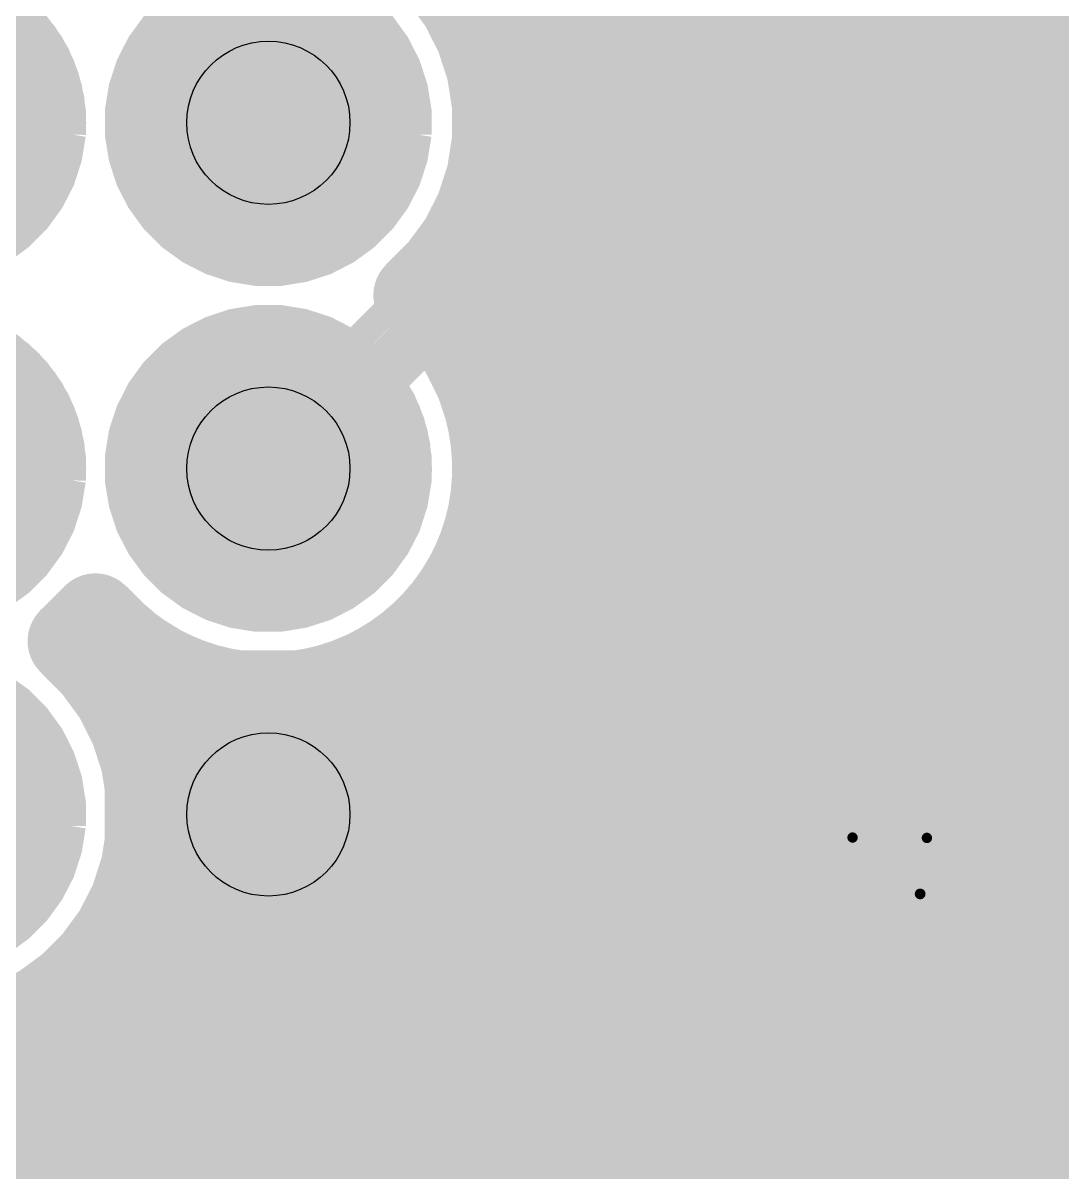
# Model space of a CAD drawing. Extents: x 0 to 1.5, y 0 to 3.74.
# Drawn here: x 0.1741 to 0.4746, y 1.0626 to 1.3952 of the extents above; entities that cross this region are included whole.
import ezdxf

# ---------------------------------------------------------------- set-up
doc = ezdxf.new("R2010")
doc.units = 0
for name, color, linetype in [('Bottom', 6, 'CONTINUOUS'), ('Bottom_Mask', 10, 'CONTINUOUS'), ('Drill_Bottom', 8, 'CONTINUOUS'), ('Drill_Top', 7, 'CONTINUOUS'), ('Edge_Bottom', 17, 'CONTINUOUS'), ('Edge_Top', 16, 'CONTINUOUS'), ('Top', 5, 'CONTINUOUS'), ('Top_Mask', 3, 'CONTINUOUS'), ('Top_Paste', 4, 'CONTINUOUS'), ('Top_Silk', 2, 'CONTINUOUS')]:
    doc.layers.add(name, color=color, linetype=linetype)

msp = doc.modelspace()

# ---------------------------------------------------------------- linework, layer by layer
at = {"layer": 'Bottom', "linetype": 'CONTINUOUS', "const_width": 0.025}
for points in [[(0.2951, 1.4091), (0.3012, 1.4008)], [(0.3012, 1.4008), (0.3059, 1.3915)], [(0.3059, 1.3915), (0.3091, 1.3817)], [(0.3108, 1.3847), (0.5021, 1.3847)], [(0.3091, 1.3817), (0.3107, 1.3715)], [(0.3107, 1.3715), (0.3107, 1.3612)], [(0.3107, 1.3612), (0.3091, 1.351)], [(0.3131, 1.3598), (0.5023, 1.3598)], [(0.3091, 1.351), (0.3059, 1.3411)], [(0.3059, 1.3411), (0.3012, 1.3319)], [(0.3055, 1.335), (0.5024, 1.335)], [(0.3012, 1.3319), (0.2951, 1.3236)], [(0.2951, 1.3236), (0.2879, 1.3164)], [(0.2879, 1.3164), (0.2951, 1.3091)], [(0.2951, 1.3091), (0.3012, 1.3008)], [(0.2968, 1.3101), (0.5025, 1.3101)], [(0.3012, 1.3008), (0.3059, 1.2915)], [(0.3059, 1.2915), (0.3091, 1.2817)], [(0.3107, 1.2852), (0.5027, 1.2852)], [(0.3091, 1.2817), (0.3107, 1.2715)], [(0.3107, 1.2715), (0.3107, 1.2612)], [(0.3107, 1.2612), (0.3091, 1.251)], [(0.3132, 1.2604), (0.5029, 1.2604)], [(0.3091, 1.251), (0.3059, 1.2411)], [(0.3059, 1.2411), (0.3012, 1.2319)], [(0.3057, 1.2355), (0.503, 1.2355)], [(0.3012, 1.2319), (0.2951, 1.2236)], [(0.1951, 1.2235), (0.1879, 1.2164)], [(0.2023, 1.2163), (0.1951, 1.2235)], [(0.2951, 1.2236), (0.2878, 1.2163)], [(0.1879, 1.2164), (0.1951, 1.2091)], [(0.2106, 1.2102), (0.2023, 1.2163)], [(0.2878, 1.2163), (0.2795, 1.2102)], [(0.1951, 1.2091), (0.2012, 1.2008)], [(0.1963, 1.2106), (0.2074, 1.2106)], [(0.2199, 1.2055), (0.2106, 1.2102)], [(0.2795, 1.2102), (0.2703, 1.2055)], [(0.2827, 1.2106), (0.5032, 1.2106)], [(0.2297, 1.2023), (0.2199, 1.2055)], [(0.2703, 1.2055), (0.2604, 1.2023)], [(0.2399, 1.2007), (0.2297, 1.2023)], [(0.2604, 1.2023), (0.2502, 1.2007)], [(0.2012, 1.2008), (0.2059, 1.1915)], [(0.2502, 1.2007), (0.2399, 1.2007)], [(0.2059, 1.1915), (0.2091, 1.1817)], [(0.2105, 1.1858), (0.5033, 1.1858)], [(0.2091, 1.1817), (0.2107, 1.1715)], [(0.2107, 1.1715), (0.2107, 1.1612)], [(0.2107, 1.1612), (0.2091, 1.151)], [(0.2132, 1.1609), (0.5035, 1.1609)], [(0.2091, 1.151), (0.2059, 1.1411)], [(0.2059, 1.1411), (0.2012, 1.1319)], [(0.206, 1.136), (0.5037, 1.136)], [(0.2012, 1.1319), (0.1951, 1.1236)], [(0.1951, 1.1236), (0.1878, 1.1163)], [(0.1878, 1.1163), (0.1795, 1.1102)], [(0.1795, 1.1102), (0.1703, 1.1055)], [(0.1835, 1.1111), (0.5038, 1.1111)], [(0.1703, 1.1055), (0.1604, 1.1023)], [(0.0443, 1.0863), (0.504, 1.0863)], [(0.0443, 1.0614), (0.5042, 1.0614)]]:
    msp.add_lwpolyline(points, dxfattribs=at)
at = {"layer": 'Bottom', "linetype": 'CONTINUOUS'}
for points, const_width in [([(0.295, 1.4008, 1), (0.3075, 1.4008, 1), (0.295, 1.4008, 1)], 0.0125), ([(0.295, 1.4008, 1), (0.3075, 1.4008, 1), (0.295, 1.4008, 1)], 0.0125), ([(0.1647, 1.3663, 1), (0.1254, 1.3663, 1), (0.1647, 1.3663, 1)], 0.0394), ([(0.2647, 1.3663, 1), (0.2254, 1.3663, 1), (0.2647, 1.3663, 1)], 0.0394), ([(0.2997, 1.3915, 1), (0.3122, 1.3915, 1), (0.2997, 1.3915, 1)], 0.0125), ([(0.2997, 1.3915, 1), (0.3122, 1.3915, 1), (0.2997, 1.3915, 1)], 0.0125), ([(0.3029, 1.3817, 1), (0.3154, 1.3817, 1), (0.3029, 1.3817, 1)], 0.0125), ([(0.3029, 1.3817, 1), (0.3154, 1.3817, 1), (0.3029, 1.3817, 1)], 0.0125), ([(0.3045, 1.3715, 1), (0.317, 1.3715, 1), (0.3045, 1.3715, 1)], 0.0125), ([(0.3045, 1.3715, 1), (0.317, 1.3715, 1), (0.3045, 1.3715, 1)], 0.0125), ([(0.3045, 1.3612, 1), (0.317, 1.3612, 1), (0.3045, 1.3612, 1)], 0.0125), ([(0.3045, 1.3612, 1), (0.317, 1.3612, 1), (0.3045, 1.3612, 1)], 0.0125), ([(0.3029, 1.351, 1), (0.3154, 1.351, 1), (0.3029, 1.351, 1)], 0.0125), ([(0.3029, 1.351, 1), (0.3154, 1.351, 1), (0.3029, 1.351, 1)], 0.0125), ([(0.2997, 1.3411, 1), (0.3122, 1.3411, 1), (0.2997, 1.3411, 1)], 0.0125), ([(0.2997, 1.3411, 1), (0.3122, 1.3411, 1), (0.2997, 1.3411, 1)], 0.0125), ([(0.295, 1.3319, 1), (0.3075, 1.3319, 1), (0.295, 1.3319, 1)], 0.0125), ([(0.295, 1.3319, 1), (0.3075, 1.3319, 1), (0.295, 1.3319, 1)], 0.0125), ([(0.2889, 1.3236, 1), (0.3014, 1.3236, 1), (0.2889, 1.3236, 1)], 0.0125), ([(0.2889, 1.3236, 1), (0.3014, 1.3236, 1), (0.2889, 1.3236, 1)], 0.0125), ([(0.2817, 1.3164, 1), (0.2942, 1.3164, 1), (0.2817, 1.3164, 1)], 0.0125), ([(0.2817, 1.3164, 1), (0.2942, 1.3164, 1), (0.2817, 1.3164, 1)], 0.0125), ([(0.2889, 1.3091, 1), (0.3014, 1.3091, 1), (0.2889, 1.3091, 1)], 0.0125), ([(0.2889, 1.3091, 1), (0.3014, 1.3091, 1), (0.2889, 1.3091, 1)], 0.0125), ([(0.295, 1.3008, 1), (0.3075, 1.3008, 1), (0.295, 1.3008, 1)], 0.0125), ([(0.295, 1.3008, 1), (0.3075, 1.3008, 1), (0.295, 1.3008, 1)], 0.0125), ([(0.1647, 1.2663, 1), (0.1254, 1.2663, 1), (0.1647, 1.2663, 1)], 0.0394), ([(0.2647, 1.2663, 1), (0.2254, 1.2663, 1), (0.2647, 1.2663, 1)], 0.0394), ([(0.2997, 1.2915, 1), (0.3122, 1.2915, 1), (0.2997, 1.2915, 1)], 0.0125), ([(0.2997, 1.2915, 1), (0.3122, 1.2915, 1), (0.2997, 1.2915, 1)], 0.0125), ([(0.3029, 1.2817, 1), (0.3154, 1.2817, 1), (0.3029, 1.2817, 1)], 0.0125), ([(0.3029, 1.2817, 1), (0.3154, 1.2817, 1), (0.3029, 1.2817, 1)], 0.0125), ([(0.3045, 1.2715, 1), (0.317, 1.2715, 1), (0.3045, 1.2715, 1)], 0.0125), ([(0.3045, 1.2715, 1), (0.317, 1.2715, 1), (0.3045, 1.2715, 1)], 0.0125), ([(0.3045, 1.2612, 1), (0.317, 1.2612, 1), (0.3045, 1.2612, 1)], 0.0125), ([(0.3045, 1.2612, 1), (0.317, 1.2612, 1), (0.3045, 1.2612, 1)], 0.0125), ([(0.3029, 1.251, 1), (0.3154, 1.251, 1), (0.3029, 1.251, 1)], 0.0125), ([(0.3029, 1.251, 1), (0.3154, 1.251, 1), (0.3029, 1.251, 1)], 0.0125), ([(0.2997, 1.2411, 1), (0.3122, 1.2411, 1), (0.2997, 1.2411, 1)], 0.0125), ([(0.2997, 1.2411, 1), (0.3122, 1.2411, 1), (0.2997, 1.2411, 1)], 0.0125), ([(0.295, 1.2319, 1), (0.3075, 1.2319, 1), (0.295, 1.2319, 1)], 0.0125), ([(0.295, 1.2319, 1), (0.3075, 1.2319, 1), (0.295, 1.2319, 1)], 0.0125), ([(0.1888, 1.2235, 1), (0.2013, 1.2235, 1), (0.1888, 1.2235, 1)], 0.0125), ([(0.1888, 1.2235, 1), (0.2013, 1.2235, 1), (0.1888, 1.2235, 1)], 0.0125), ([(0.2889, 1.2236, 1), (0.3014, 1.2236, 1), (0.2889, 1.2236, 1)], 0.0125), ([(0.2889, 1.2236, 1), (0.3014, 1.2236, 1), (0.2889, 1.2236, 1)], 0.0125), ([(0.1817, 1.2164, 1), (0.1942, 1.2164, 1), (0.1817, 1.2164, 1)], 0.0125), ([(0.1817, 1.2164, 1), (0.1942, 1.2164, 1), (0.1817, 1.2164, 1)], 0.0125), ([(0.196, 1.2163, 1), (0.2085, 1.2163, 1), (0.196, 1.2163, 1)], 0.0125), ([(0.196, 1.2163, 1), (0.2085, 1.2163, 1), (0.196, 1.2163, 1)], 0.0125), ([(0.2816, 1.2163, 1), (0.2941, 1.2163, 1), (0.2816, 1.2163, 1)], 0.0125), ([(0.2816, 1.2163, 1), (0.2941, 1.2163, 1), (0.2816, 1.2163, 1)], 0.0125), ([(0.1889, 1.2091, 1), (0.2014, 1.2091, 1), (0.1889, 1.2091, 1)], 0.0125), ([(0.1889, 1.2091, 1), (0.2014, 1.2091, 1), (0.1889, 1.2091, 1)], 0.0125), ([(0.2044, 1.2102, 1), (0.2169, 1.2102, 1), (0.2044, 1.2102, 1)], 0.0125), ([(0.2044, 1.2102, 1), (0.2169, 1.2102, 1), (0.2044, 1.2102, 1)], 0.0125), ([(0.2732, 1.2102, 1), (0.2857, 1.2102, 1), (0.2732, 1.2102, 1)], 0.0125), ([(0.2732, 1.2102, 1), (0.2857, 1.2102, 1), (0.2732, 1.2102, 1)], 0.0125), ([(0.2136, 1.2055, 1), (0.2261, 1.2055, 1), (0.2136, 1.2055, 1)], 0.0125), ([(0.2136, 1.2055, 1), (0.2261, 1.2055, 1), (0.2136, 1.2055, 1)], 0.0125), ([(0.264, 1.2055, 1), (0.2765, 1.2055, 1), (0.264, 1.2055, 1)], 0.0125), ([(0.264, 1.2055, 1), (0.2765, 1.2055, 1), (0.264, 1.2055, 1)], 0.0125), ([(0.2234, 1.2023, 1), (0.2359, 1.2023, 1), (0.2234, 1.2023, 1)], 0.0125), ([(0.2234, 1.2023, 1), (0.2359, 1.2023, 1), (0.2234, 1.2023, 1)], 0.0125), ([(0.2542, 1.2023, 1), (0.2667, 1.2023, 1), (0.2542, 1.2023, 1)], 0.0125), ([(0.2542, 1.2023, 1), (0.2667, 1.2023, 1), (0.2542, 1.2023, 1)], 0.0125), ([(0.195, 1.2008, 1), (0.2075, 1.2008, 1), (0.195, 1.2008, 1)], 0.0125), ([(0.195, 1.2008, 1), (0.2075, 1.2008, 1), (0.195, 1.2008, 1)], 0.0125), ([(0.2336, 1.2007, 1), (0.2461, 1.2007, 1), (0.2336, 1.2007, 1)], 0.0125), ([(0.2336, 1.2007, 1), (0.2461, 1.2007, 1), (0.2336, 1.2007, 1)], 0.0125), ([(0.244, 1.2007, 1), (0.2565, 1.2007, 1), (0.244, 1.2007, 1)], 0.0125), ([(0.244, 1.2007, 1), (0.2565, 1.2007, 1), (0.244, 1.2007, 1)], 0.0125), ([(0.1647, 1.1663, 1), (0.1254, 1.1663, 1), (0.1647, 1.1663, 1)], 0.0394), ([(0.1997, 1.1915, 1), (0.2122, 1.1915, 1), (0.1997, 1.1915, 1)], 0.0125), ([(0.1997, 1.1915, 1), (0.2122, 1.1915, 1), (0.1997, 1.1915, 1)], 0.0125), ([(0.2029, 1.1817, 1), (0.2154, 1.1817, 1), (0.2029, 1.1817, 1)], 0.0125), ([(0.2029, 1.1817, 1), (0.2154, 1.1817, 1), (0.2029, 1.1817, 1)], 0.0125), ([(0.2045, 1.1715, 1), (0.217, 1.1715, 1), (0.2045, 1.1715, 1)], 0.0125), ([(0.2045, 1.1715, 1), (0.217, 1.1715, 1), (0.2045, 1.1715, 1)], 0.0125), ([(0.2045, 1.1612, 1), (0.217, 1.1612, 1), (0.2045, 1.1612, 1)], 0.0125), ([(0.2045, 1.1612, 1), (0.217, 1.1612, 1), (0.2045, 1.1612, 1)], 0.0125), ([(0.2029, 1.151, 1), (0.2154, 1.151, 1), (0.2029, 1.151, 1)], 0.0125), ([(0.2029, 1.151, 1), (0.2154, 1.151, 1), (0.2029, 1.151, 1)], 0.0125), ([(0.1997, 1.1411, 1), (0.2122, 1.1411, 1), (0.1997, 1.1411, 1)], 0.0125), ([(0.1997, 1.1411, 1), (0.2122, 1.1411, 1), (0.1997, 1.1411, 1)], 0.0125), ([(0.195, 1.1319, 1), (0.2075, 1.1319, 1), (0.195, 1.1319, 1)], 0.0125), ([(0.195, 1.1319, 1), (0.2075, 1.1319, 1), (0.195, 1.1319, 1)], 0.0125), ([(0.1889, 1.1236, 1), (0.2014, 1.1236, 1), (0.1889, 1.1236, 1)], 0.0125), ([(0.1889, 1.1236, 1), (0.2014, 1.1236, 1), (0.1889, 1.1236, 1)], 0.0125), ([(0.1816, 1.1163, 1), (0.1941, 1.1163, 1), (0.1816, 1.1163, 1)], 0.0125), ([(0.1816, 1.1163, 1), (0.1941, 1.1163, 1), (0.1816, 1.1163, 1)], 0.0125), ([(0.1732, 1.1102, 1), (0.1857, 1.1102, 1), (0.1732, 1.1102, 1)], 0.0125), ([(0.1732, 1.1102, 1), (0.1857, 1.1102, 1), (0.1732, 1.1102, 1)], 0.0125), ([(0.164, 1.1055, 1), (0.1765, 1.1055, 1), (0.164, 1.1055, 1)], 0.0125), ([(0.164, 1.1055, 1), (0.1765, 1.1055, 1), (0.164, 1.1055, 1)], 0.0125)]:
    msp.add_lwpolyline(points, format="xyb", dxfattribs=dict(at, const_width=const_width))
at = {"layer": 'Bottom'}
msp.add_solid([(0.2057, 1.2057), (0.2844, 1.2057), (0.2057, 1.127), (0.2844, 1.127)], dxfattribs=at)
at = {"layer": 'Bottom_Mask', "linetype": 'CONTINUOUS', "const_width": 0.0434}
for points in [[(0.1668, 1.3663, 1), (0.1234, 1.3663, 1), (0.1668, 1.3663, 1)], [(0.1234, 1.3663, 1), (0.1668, 1.3663, 1), (0.1234, 1.3663, 1)], [(0.2668, 1.3663, 1), (0.2234, 1.3663, 1), (0.2668, 1.3663, 1)], [(0.2234, 1.3663, 1), (0.2668, 1.3663, 1), (0.2234, 1.3663, 1)], [(0.1668, 1.2663, 1), (0.1234, 1.2663, 1), (0.1668, 1.2663, 1)], [(0.1234, 1.2663, 1), (0.1668, 1.2663, 1), (0.1234, 1.2663, 1)], [(0.2668, 1.2663, 1), (0.2234, 1.2663, 1), (0.2668, 1.2663, 1)], [(0.2234, 1.2663, 1), (0.2668, 1.2663, 1), (0.2234, 1.2663, 1)], [(0.1668, 1.1663, 1), (0.1234, 1.1663, 1), (0.1668, 1.1663, 1)], [(0.1234, 1.1663, 1), (0.1668, 1.1663, 1), (0.1234, 1.1663, 1)]]:
    msp.add_lwpolyline(points, format="xyb", dxfattribs=at)
at = {"layer": 'Bottom_Mask'}
msp.add_solid([(0.2017, 1.2097), (0.2884, 1.2097), (0.2017, 1.123), (0.2884, 1.123)], dxfattribs=at)
at = {"layer": 'Drill_Bottom'}
for centre in [(0.2451, 1.3663), (0.2451, 1.2663), (0.2451, 1.1663)]:
    msp.add_circle(centre, 0.0236, dxfattribs=at)
at = {"layer": 'Drill_Top'}
for centre in [(0.2451, 1.3663), (0.2451, 1.2663), (0.2451, 1.1663)]:
    msp.add_circle(centre, 0.0236, dxfattribs=at)
at = {"layer": 'Edge_Bottom', "linetype": 'CONTINUOUS', "const_width": 0.008}
for points in [[(0.0887, 1.5493), (0.0887, 1.334), (0.1206, 1.3021), (0.1254, 1.305), (0.1317, 1.3076), (0.1383, 1.3092), (0.1451, 1.3097), (0.1518, 1.3092), (0.1585, 1.3076), (0.1648, 1.305), (0.1706, 1.3014), (0.1757, 1.297), (0.1801, 1.2918), (0.1837, 1.286), (0.1863, 1.2797), (0.1879, 1.2731), (0.1884, 1.2663), (0.1883, 1.2629)], [(0.1732, 1.3993), (0.178, 1.3945), (0.182, 1.389), (0.1851, 1.3829), (0.1872, 1.3765), (0.1883, 1.3697), (0.1883, 1.3629)], [(0.2883, 1.3629), (0.2872, 1.3562), (0.2851, 1.3497), (0.282, 1.3437), (0.278, 1.3382), (0.2732, 1.3334), (0.2677, 1.3294), (0.2617, 1.3263), (0.2552, 1.3242), (0.2485, 1.3231), (0.2417, 1.3231), (0.2349, 1.3242), (0.2285, 1.3263), (0.2224, 1.3294), (0.2169, 1.3334), (0.2121, 1.3382), (0.2081, 1.3437), (0.205, 1.3497), (0.2029, 1.3562), (0.2018, 1.3629), (0.2018, 1.3697), (0.2029, 1.3765), (0.205, 1.3829), (0.2081, 1.389), (0.2121, 1.3945), (0.2169, 1.3993)], [(0.2732, 1.3993), (0.278, 1.3945), (0.282, 1.389), (0.2851, 1.3829), (0.2872, 1.3765), (0.2883, 1.3697), (0.2883, 1.3629)], [(0.1883, 1.3629), (0.1872, 1.3562), (0.1851, 1.3497), (0.182, 1.3437), (0.178, 1.3382), (0.1732, 1.3334), (0.1677, 1.3294)], [(0.2883, 1.2629), (0.2872, 1.2562), (0.2851, 1.2497), (0.282, 1.2437), (0.278, 1.2382), (0.2732, 1.2334), (0.2677, 1.2294), (0.2617, 1.2263), (0.2552, 1.2242), (0.2485, 1.2231), (0.2417, 1.2231), (0.2349, 1.2242), (0.2285, 1.2263), (0.2224, 1.2294), (0.2169, 1.2334), (0.2121, 1.2382), (0.2081, 1.2437), (0.205, 1.2497), (0.2029, 1.2562), (0.2018, 1.2629), (0.2018, 1.2697), (0.2029, 1.2765), (0.205, 1.2829), (0.2081, 1.289), (0.2121, 1.2945), (0.2169, 1.2993), (0.2224, 1.3033), (0.2285, 1.3064), (0.2349, 1.3085), (0.2417, 1.3096), (0.2485, 1.3096), (0.2552, 1.3085), (0.2617, 1.3064), (0.2677, 1.3033), (0.2732, 1.2993), (0.278, 1.2945), (0.282, 1.289), (0.2851, 1.2829), (0.2872, 1.2765), (0.2883, 1.2697), (0.2883, 1.2629)], [(0.1883, 1.2629), (0.1872, 1.2562), (0.1851, 1.2497), (0.182, 1.2437), (0.178, 1.2382), (0.1732, 1.2334), (0.1677, 1.2294)], [(0.207, 1.2097), (0.2884, 1.2097), (0.2884, 1.123), (0.2017, 1.123), (0.2017, 1.2097), (0.207, 1.2097)], [(0.1677, 1.2033), (0.1732, 1.1993), (0.178, 1.1945), (0.182, 1.189), (0.1851, 1.1829), (0.1872, 1.1765), (0.1883, 1.1697), (0.1883, 1.1629)], [(0.1883, 1.1629), (0.1872, 1.1562), (0.1851, 1.1497), (0.182, 1.1437), (0.178, 1.1382), (0.1732, 1.1334), (0.1677, 1.1294)]]:
    msp.add_lwpolyline(points, dxfattribs=at)
at = {"layer": 'Edge_Top', "linetype": 'CONTINUOUS', "const_width": 0.008}
for points in [[(0.2883, 1.2629), (0.2872, 1.2562), (0.2851, 1.2497), (0.282, 1.2437), (0.278, 1.2382), (0.2732, 1.2334), (0.2677, 1.2294), (0.2617, 1.2263), (0.2552, 1.2242), (0.2485, 1.2231), (0.2417, 1.2231), (0.2349, 1.2242), (0.2285, 1.2263), (0.2224, 1.2294), (0.2169, 1.2334), (0.2121, 1.2382), (0.2081, 1.2437), (0.205, 1.2497), (0.2029, 1.2562), (0.2018, 1.2629), (0.2018, 1.2697), (0.2029, 1.2765), (0.205, 1.2829), (0.2081, 1.289), (0.2121, 1.2945), (0.2169, 1.2993), (0.2224, 1.3033), (0.2285, 1.3064), (0.2349, 1.3085), (0.2417, 1.3096), (0.2485, 1.3096), (0.2552, 1.3085), (0.2617, 1.3064), (0.2677, 1.3033), (0.2695, 1.3021), (0.3316, 1.3642), (0.3316, 2.4296)], [(0.3475, 2.3958), (0.3473, 1.359), (0.346, 1.3561), (0.3188, 1.3288), (0.2808, 1.2908), (0.2837, 1.286), (0.2863, 1.2797), (0.2879, 1.2731), (0.2884, 1.2663), (0.2883, 1.2629)], [(0.129, 2.0433), (0.1288, 1.6556), (0.1275, 1.6528), (0.1003, 1.6255), (0.0896, 1.6147), (0.0897, 1.4331), (0.1207, 1.4021), (0.1254, 1.405), (0.1317, 1.4076), (0.1383, 1.4092), (0.1451, 1.4097), (0.1518, 1.4092), (0.1585, 1.4076), (0.1648, 1.405), (0.1706, 1.4014), (0.1757, 1.397), (0.1801, 1.3918), (0.1837, 1.386), (0.1863, 1.3797), (0.1879, 1.3731), (0.1884, 1.3663), (0.1883, 1.3629)], [(0.5355, 1.3994), (0.5355, 1.3838), (0.5247, 1.3838), (0.5247, 1.3401), (0.5773, 1.3401), (0.5773, 1.2139), (0.4827, 1.2139), (0.4827, 1.2784), (0.4605, 1.2784), (0.4606, 1.2608), (0.4034, 1.2608), (0.4034, 1.3121), (0.4606, 1.3121), (0.4606, 1.2943), (0.4828, 1.2944), (0.4827, 1.3401), (0.488, 1.3401)], [(0.2883, 1.3629), (0.2872, 1.3562), (0.2851, 1.3497), (0.282, 1.3437), (0.278, 1.3382), (0.2732, 1.3334), (0.2677, 1.3294), (0.2617, 1.3263), (0.2552, 1.3242), (0.2485, 1.3231), (0.2417, 1.3231), (0.2349, 1.3242), (0.2285, 1.3263), (0.2224, 1.3294), (0.2169, 1.3334), (0.2121, 1.3382), (0.2081, 1.3437), (0.205, 1.3497), (0.2029, 1.3562), (0.2018, 1.3629), (0.2018, 1.3697), (0.2029, 1.3765), (0.205, 1.3829), (0.2081, 1.389), (0.2121, 1.3945), (0.2169, 1.3993)], [(0.2732, 1.3993), (0.278, 1.3945), (0.282, 1.389), (0.2851, 1.3829), (0.2872, 1.3765), (0.2883, 1.3697), (0.2883, 1.3629)], [(0.1883, 1.3629), (0.1872, 1.3562), (0.1851, 1.3497), (0.182, 1.3437), (0.178, 1.3382), (0.1732, 1.3334), (0.1677, 1.3294)], [(0.1677, 1.3033), (0.1732, 1.2993), (0.178, 1.2945), (0.182, 1.289), (0.1851, 1.2829), (0.1872, 1.2765), (0.1883, 1.2697), (0.1883, 1.2629)], [(0.1883, 1.2629), (0.1872, 1.2562), (0.1851, 1.2497), (0.182, 1.2437), (0.178, 1.2382), (0.1732, 1.2334), (0.1677, 1.2294)], [(0.4087, 1.2136), (0.4606, 1.2136), (0.4606, 1.1624), (0.4401, 1.1624), (0.44, 1.1347), (0.44, 1.1296), (0.4655, 1.1296), (0.4655, 1.0704), (0.3985, 1.0704), (0.3985, 1.1296), (0.424, 1.1296), (0.424, 1.1624), (0.4034, 1.1624), (0.4034, 1.2136), (0.4087, 1.2136)], [(0.207, 1.2097), (0.2884, 1.2097), (0.2884, 1.123), (0.2017, 1.123), (0.2017, 1.2097), (0.207, 1.2097)], [(0.1677, 1.2033), (0.1732, 1.1993), (0.178, 1.1945), (0.182, 1.189), (0.1851, 1.1829), (0.1872, 1.1765), (0.1883, 1.1697), (0.1883, 1.1629)], [(0.1883, 1.1629), (0.1872, 1.1562), (0.1851, 1.1497), (0.182, 1.1437), (0.178, 1.1382), (0.1732, 1.1334), (0.1677, 1.1294)]]:
    msp.add_lwpolyline(points, dxfattribs=at)
at = {"layer": 'Top', "linetype": 'CONTINUOUS'}
for points, const_width in [([(0.3396, 2.4331), (0.3396, 1.3608)], 0.008), ([(0.37, 1.5831), (0.3699, 1.3584)], 0.025), ([(0.4656, 1.3625), (0.4656, 1.4576)], 0.025), ([(0.3725, 1.3837), (0.4631, 1.3837)], 0.025), ([(0.4602, 1.3346), (0.4602, 1.3625)], 0.025), ([(0.4602, 1.3625), (0.4656, 1.3625)], 0.025), ([(0.3699, 1.3584), (0.3686, 1.3514)], 0.025), ([(0.3725, 1.3588), (0.4577, 1.3588)], 0.025), ([(0.3396, 1.3608), (0.2451, 1.2663)], 0.008), ([(0.3686, 1.3514), (0.3655, 1.3449)], 0.025), ([(0.3655, 1.3449), (0.3611, 1.3393)], 0.025), ([(0.3611, 1.3393), (0.3079, 1.2861)], 0.025), ([(0.3809, 1.2383), (0.3809, 1.3346)], 0.025), ([(0.3809, 1.3346), (0.4602, 1.3346)], 0.025), ([(0.3583, 1.334), (0.3784, 1.334)], 0.025), ([(0.3334, 1.3091), (0.3784, 1.3091)], 0.025), ([(0.3079, 1.2861), (0.3101, 1.2766)], 0.025), ([(0.311, 1.2842), (0.3784, 1.2842)], 0.025), ([(0.432, 1.2864), (0.5206, 1.2864)], 0.008), ([(0.3101, 1.2766), (0.3109, 1.2663)], 0.025), ([(0.3109, 1.2663), (0.3101, 1.256)], 0.025), ([(0.3131, 1.2594), (0.3784, 1.2594)], 0.025), ([(0.3101, 1.256), (0.3077, 1.246)], 0.025), ([(0.3077, 1.246), (0.3037, 1.2364)], 0.025), ([(0.4581, 1.2383), (0.3809, 1.2383)], 0.025), ([(0.4602, 1.2361), (0.4581, 1.2383)], 0.025), ([(0.3037, 1.2364), (0.2983, 1.2276)], 0.025), ([(0.3809, 1.1524), (0.3809, 1.2361)], 0.025), ([(0.3809, 1.2361), (0.4602, 1.2361)], 0.025), ([(0.3052, 1.2345), (0.3784, 1.2345)], 0.025), ([(0.2983, 1.2276), (0.2916, 1.2198)], 0.025), ([(0.1951, 1.2235), (0.1879, 1.2164)], 0.025), ([(0.1985, 1.2198), (0.1951, 1.2235)], 0.025), ([(0.2064, 1.2131), (0.1985, 1.2198)], 0.025), ([(0.2916, 1.2198), (0.2838, 1.2131)], 0.025), ([(0.1879, 1.2164), (0.1951, 1.2091)], 0.025), ([(0.2152, 1.2077), (0.2064, 1.2131)], 0.025), ([(0.2838, 1.2131), (0.275, 1.2077)], 0.025), ([(0.1951, 1.2091), (0.2012, 1.2008)], 0.025), ([(0.1972, 1.2096), (0.2091, 1.2096)], 0.025), ([(0.281, 1.2096), (0.3784, 1.2096)], 0.025), ([(0.2247, 1.2037), (0.2152, 1.2077)], 0.025), ([(0.275, 1.2077), (0.2654, 1.2037)], 0.025), ([(0.2348, 1.2013), (0.2247, 1.2037)], 0.025), ([(0.2654, 1.2037), (0.2554, 1.2013)], 0.025), ([(0.2012, 1.2008), (0.2059, 1.1915)], 0.025), ([(0.2451, 1.2005), (0.2348, 1.2013)], 0.025), ([(0.2554, 1.2013), (0.2451, 1.2005)], 0.025), ([(0.2059, 1.1915), (0.2091, 1.1817)], 0.025), ([(0.2108, 1.1848), (0.3784, 1.1848)], 0.025), ([(0.2091, 1.1817), (0.2107, 1.1715)], 0.025), ([(0.432, 1.188), (0.432, 1.1)], 0.008), ([(0.2107, 1.1715), (0.2107, 1.1612)], 0.025), ([(0.2107, 1.1612), (0.2091, 1.151)], 0.025), ([(0.2131, 1.1599), (0.3784, 1.1599)], 0.025), ([(0.376, 1.1521), (0.3809, 1.1524)], 0.025), ([(0.376, 0.9731), (0.376, 1.1521)], 0.025), ([(0.2091, 1.151), (0.2059, 1.1411)], 0.025), ([(0.2059, 1.1411), (0.2012, 1.1319)], 0.025), ([(0.2055, 1.135), (0.3735, 1.135)], 0.025), ([(0.2012, 1.1319), (0.1951, 1.1236)], 0.025), ([(0.1951, 1.1236), (0.1878, 1.1163)], 0.025), ([(0.1878, 1.1163), (0.1795, 1.1102)], 0.025), ([(0.1795, 1.1102), (0.1703, 1.1055)], 0.025), ([(0.1819, 1.1101), (0.3735, 1.1101)], 0.025), ([(0.1703, 1.1055), (0.1604, 1.1023)], 0.025), ([(0.0431, 1.0853), (0.3735, 1.0853)], 0.025), ([(0.0431, 1.0604), (0.3735, 1.0604)], 0.025)]:
    msp.add_lwpolyline(points, dxfattribs=dict(at, const_width=const_width))
for points, const_width in [([(0.1647, 1.3663, 1), (0.1254, 1.3663, 1), (0.1647, 1.3663, 1)], 0.0394), ([(0.2647, 1.3663, 1), (0.2254, 1.3663, 1), (0.2647, 1.3663, 1)], 0.0394), ([(0.454, 1.3625, 1), (0.4665, 1.3625, 1), (0.454, 1.3625, 1)], 0.0125), ([(0.454, 1.3625, 1), (0.4665, 1.3625, 1), (0.454, 1.3625, 1)], 0.0125), ([(0.4594, 1.3625, 1), (0.4719, 1.3625, 1), (0.4594, 1.3625, 1)], 0.0125), ([(0.4594, 1.3625, 1), (0.4719, 1.3625, 1), (0.4594, 1.3625, 1)], 0.0125), ([(0.3637, 1.3584, 1), (0.3762, 1.3584, 1), (0.3637, 1.3584, 1)], 0.0125), ([(0.3637, 1.3584, 1), (0.3762, 1.3584, 1), (0.3637, 1.3584, 1)], 0.0125), ([(0.3376, 1.3608, 1), (0.3416, 1.3608, 1), (0.3376, 1.3608, 1)], 0.004), ([(0.3376, 1.3608, 1), (0.3416, 1.3608, 1), (0.3376, 1.3608, 1)], 0.004), ([(0.3623, 1.3514, 1), (0.3748, 1.3514, 1), (0.3623, 1.3514, 1)], 0.0125), ([(0.3623, 1.3514, 1), (0.3748, 1.3514, 1), (0.3623, 1.3514, 1)], 0.0125), ([(0.3593, 1.3449, 1), (0.3718, 1.3449, 1), (0.3593, 1.3449, 1)], 0.0125), ([(0.3593, 1.3449, 1), (0.3718, 1.3449, 1), (0.3593, 1.3449, 1)], 0.0125), ([(0.3549, 1.3393, 1), (0.3674, 1.3393, 1), (0.3549, 1.3393, 1)], 0.0125), ([(0.3549, 1.3393, 1), (0.3674, 1.3393, 1), (0.3549, 1.3393, 1)], 0.0125), ([(0.3747, 1.3346, 1), (0.3872, 1.3346, 1), (0.3747, 1.3346, 1)], 0.0125), ([(0.3747, 1.3346, 1), (0.3872, 1.3346, 1), (0.3747, 1.3346, 1)], 0.0125), ([(0.454, 1.3346, 1), (0.4665, 1.3346, 1), (0.454, 1.3346, 1)], 0.0125), ([(0.454, 1.3346, 1), (0.4665, 1.3346, 1), (0.454, 1.3346, 1)], 0.0125), ([(0.1647, 1.2663, 1), (0.1254, 1.2663, 1), (0.1647, 1.2663, 1)], 0.0394), ([(0.2647, 1.2663, 1), (0.2254, 1.2663, 1), (0.2647, 1.2663, 1)], 0.0394), ([(0.3017, 1.2861, 1), (0.3142, 1.2861, 1), (0.3017, 1.2861, 1)], 0.0125), ([(0.3017, 1.2861, 1), (0.3142, 1.2861, 1), (0.3017, 1.2861, 1)], 0.0125), ([(0.43, 1.2864, 1), (0.434, 1.2864, 1), (0.43, 1.2864, 1)], 0.004), ([(0.3039, 1.2766, 1), (0.3164, 1.2766, 1), (0.3039, 1.2766, 1)], 0.0125), ([(0.3039, 1.2766, 1), (0.3164, 1.2766, 1), (0.3039, 1.2766, 1)], 0.0125), ([(0.3047, 1.2663, 1), (0.3172, 1.2663, 1), (0.3047, 1.2663, 1)], 0.0125), ([(0.3047, 1.2663, 1), (0.3172, 1.2663, 1), (0.3047, 1.2663, 1)], 0.0125), ([(0.2431, 1.2663, 1), (0.2471, 1.2663, 1), (0.2431, 1.2663, 1)], 0.004), ([(0.3039, 1.256, 1), (0.3164, 1.256, 1), (0.3039, 1.256, 1)], 0.0125), ([(0.3039, 1.256, 1), (0.3164, 1.256, 1), (0.3039, 1.256, 1)], 0.0125), ([(0.3015, 1.246, 1), (0.314, 1.246, 1), (0.3015, 1.246, 1)], 0.0125), ([(0.3015, 1.246, 1), (0.314, 1.246, 1), (0.3015, 1.246, 1)], 0.0125), ([(0.3747, 1.2383, 1), (0.3872, 1.2383, 1), (0.3747, 1.2383, 1)], 0.0125), ([(0.3747, 1.2383, 1), (0.3872, 1.2383, 1), (0.3747, 1.2383, 1)], 0.0125), ([(0.4518, 1.2383, 1), (0.4643, 1.2383, 1), (0.4518, 1.2383, 1)], 0.0125), ([(0.4518, 1.2383, 1), (0.4643, 1.2383, 1), (0.4518, 1.2383, 1)], 0.0125), ([(0.2975, 1.2364, 1), (0.31, 1.2364, 1), (0.2975, 1.2364, 1)], 0.0125), ([(0.2975, 1.2364, 1), (0.31, 1.2364, 1), (0.2975, 1.2364, 1)], 0.0125), ([(0.3747, 1.2361, 1), (0.3872, 1.2361, 1), (0.3747, 1.2361, 1)], 0.0125), ([(0.3747, 1.2361, 1), (0.3872, 1.2361, 1), (0.3747, 1.2361, 1)], 0.0125), ([(0.454, 1.2361, 1), (0.4665, 1.2361, 1), (0.454, 1.2361, 1)], 0.0125), ([(0.454, 1.2361, 1), (0.4665, 1.2361, 1), (0.454, 1.2361, 1)], 0.0125), ([(0.2921, 1.2276, 1), (0.3046, 1.2276, 1), (0.2921, 1.2276, 1)], 0.0125), ([(0.2921, 1.2276, 1), (0.3046, 1.2276, 1), (0.2921, 1.2276, 1)], 0.0125), ([(0.1888, 1.2235, 1), (0.2013, 1.2235, 1), (0.1888, 1.2235, 1)], 0.0125), ([(0.1888, 1.2235, 1), (0.2013, 1.2235, 1), (0.1888, 1.2235, 1)], 0.0125), ([(0.1922, 1.2198, 1), (0.2047, 1.2198, 1), (0.1922, 1.2198, 1)], 0.0125), ([(0.1922, 1.2198, 1), (0.2047, 1.2198, 1), (0.1922, 1.2198, 1)], 0.0125), ([(0.2854, 1.2198, 1), (0.2979, 1.2198, 1), (0.2854, 1.2198, 1)], 0.0125), ([(0.2854, 1.2198, 1), (0.2979, 1.2198, 1), (0.2854, 1.2198, 1)], 0.0125), ([(0.1817, 1.2164, 1), (0.1942, 1.2164, 1), (0.1817, 1.2164, 1)], 0.0125), ([(0.1817, 1.2164, 1), (0.1942, 1.2164, 1), (0.1817, 1.2164, 1)], 0.0125), ([(0.2001, 1.2131, 1), (0.2126, 1.2131, 1), (0.2001, 1.2131, 1)], 0.0125), ([(0.2001, 1.2131, 1), (0.2126, 1.2131, 1), (0.2001, 1.2131, 1)], 0.0125), ([(0.2775, 1.2131, 1), (0.29, 1.2131, 1), (0.2775, 1.2131, 1)], 0.0125), ([(0.2775, 1.2131, 1), (0.29, 1.2131, 1), (0.2775, 1.2131, 1)], 0.0125), ([(0.1889, 1.2091, 1), (0.2014, 1.2091, 1), (0.1889, 1.2091, 1)], 0.0125), ([(0.1889, 1.2091, 1), (0.2014, 1.2091, 1), (0.1889, 1.2091, 1)], 0.0125), ([(0.2089, 1.2077, 1), (0.2214, 1.2077, 1), (0.2089, 1.2077, 1)], 0.0125), ([(0.2089, 1.2077, 1), (0.2214, 1.2077, 1), (0.2089, 1.2077, 1)], 0.0125), ([(0.2687, 1.2077, 1), (0.2812, 1.2077, 1), (0.2687, 1.2077, 1)], 0.0125), ([(0.2687, 1.2077, 1), (0.2812, 1.2077, 1), (0.2687, 1.2077, 1)], 0.0125), ([(0.2185, 1.2037, 1), (0.231, 1.2037, 1), (0.2185, 1.2037, 1)], 0.0125), ([(0.2185, 1.2037, 1), (0.231, 1.2037, 1), (0.2185, 1.2037, 1)], 0.0125), ([(0.2592, 1.2037, 1), (0.2717, 1.2037, 1), (0.2592, 1.2037, 1)], 0.0125), ([(0.2592, 1.2037, 1), (0.2717, 1.2037, 1), (0.2592, 1.2037, 1)], 0.0125), ([(0.195, 1.2008, 1), (0.2075, 1.2008, 1), (0.195, 1.2008, 1)], 0.0125), ([(0.195, 1.2008, 1), (0.2075, 1.2008, 1), (0.195, 1.2008, 1)], 0.0125), ([(0.2285, 1.2013, 1), (0.241, 1.2013, 1), (0.2285, 1.2013, 1)], 0.0125), ([(0.2285, 1.2013, 1), (0.241, 1.2013, 1), (0.2285, 1.2013, 1)], 0.0125), ([(0.2388, 1.2005, 1), (0.2513, 1.2005, 1), (0.2388, 1.2005, 1)], 0.0125), ([(0.2388, 1.2005, 1), (0.2513, 1.2005, 1), (0.2388, 1.2005, 1)], 0.0125), ([(0.2491, 1.2013, 1), (0.2616, 1.2013, 1), (0.2491, 1.2013, 1)], 0.0125), ([(0.2491, 1.2013, 1), (0.2616, 1.2013, 1), (0.2491, 1.2013, 1)], 0.0125), ([(0.1647, 1.1663, 1), (0.1254, 1.1663, 1), (0.1647, 1.1663, 1)], 0.0394), ([(0.1997, 1.1915, 1), (0.2122, 1.1915, 1), (0.1997, 1.1915, 1)], 0.0125), ([(0.1997, 1.1915, 1), (0.2122, 1.1915, 1), (0.1997, 1.1915, 1)], 0.0125), ([(0.2029, 1.1817, 1), (0.2154, 1.1817, 1), (0.2029, 1.1817, 1)], 0.0125), ([(0.2029, 1.1817, 1), (0.2154, 1.1817, 1), (0.2029, 1.1817, 1)], 0.0125), ([(0.43, 1.188, 1), (0.434, 1.188, 1), (0.43, 1.188, 1)], 0.004), ([(0.2045, 1.1715, 1), (0.217, 1.1715, 1), (0.2045, 1.1715, 1)], 0.0125), ([(0.2045, 1.1715, 1), (0.217, 1.1715, 1), (0.2045, 1.1715, 1)], 0.0125), ([(0.2045, 1.1612, 1), (0.217, 1.1612, 1), (0.2045, 1.1612, 1)], 0.0125), ([(0.2045, 1.1612, 1), (0.217, 1.1612, 1), (0.2045, 1.1612, 1)], 0.0125), ([(0.3697, 1.1521, 1), (0.3822, 1.1521, 1), (0.3697, 1.1521, 1)], 0.0125), ([(0.3697, 1.1521, 1), (0.3822, 1.1521, 1), (0.3697, 1.1521, 1)], 0.0125), ([(0.3747, 1.1524, 1), (0.3872, 1.1524, 1), (0.3747, 1.1524, 1)], 0.0125), ([(0.3747, 1.1524, 1), (0.3872, 1.1524, 1), (0.3747, 1.1524, 1)], 0.0125), ([(0.2029, 1.151, 1), (0.2154, 1.151, 1), (0.2029, 1.151, 1)], 0.0125), ([(0.2029, 1.151, 1), (0.2154, 1.151, 1), (0.2029, 1.151, 1)], 0.0125), ([(0.1997, 1.1411, 1), (0.2122, 1.1411, 1), (0.1997, 1.1411, 1)], 0.0125), ([(0.1997, 1.1411, 1), (0.2122, 1.1411, 1), (0.1997, 1.1411, 1)], 0.0125), ([(0.195, 1.1319, 1), (0.2075, 1.1319, 1), (0.195, 1.1319, 1)], 0.0125), ([(0.195, 1.1319, 1), (0.2075, 1.1319, 1), (0.195, 1.1319, 1)], 0.0125), ([(0.1889, 1.1236, 1), (0.2014, 1.1236, 1), (0.1889, 1.1236, 1)], 0.0125), ([(0.1889, 1.1236, 1), (0.2014, 1.1236, 1), (0.1889, 1.1236, 1)], 0.0125), ([(0.1816, 1.1163, 1), (0.1941, 1.1163, 1), (0.1816, 1.1163, 1)], 0.0125), ([(0.1816, 1.1163, 1), (0.1941, 1.1163, 1), (0.1816, 1.1163, 1)], 0.0125), ([(0.1732, 1.1102, 1), (0.1857, 1.1102, 1), (0.1732, 1.1102, 1)], 0.0125), ([(0.1732, 1.1102, 1), (0.1857, 1.1102, 1), (0.1732, 1.1102, 1)], 0.0125), ([(0.164, 1.1055, 1), (0.1765, 1.1055, 1), (0.164, 1.1055, 1)], 0.0125), ([(0.164, 1.1055, 1), (0.1765, 1.1055, 1), (0.164, 1.1055, 1)], 0.0125), ([(0.43, 1.1, 1), (0.434, 1.1, 1), (0.43, 1.1, 1)], 0.004)]:
    msp.add_lwpolyline(points, format="xyb", dxfattribs=dict(at, const_width=const_width))
at = {"layer": 'Top'}
for points in [[(0.4074, 1.3081), (0.4566, 1.3081), (0.4074, 1.2648), (0.4566, 1.2648)], [(0.4074, 1.2097), (0.4566, 1.2097), (0.4074, 1.1663), (0.4566, 1.1663)], [(0.2057, 1.2057), (0.2844, 1.2057), (0.2057, 1.127), (0.2844, 1.127)], [(0.4025, 1.1256), (0.4615, 1.1256), (0.4025, 1.0744), (0.4615, 1.0744)]]:
    msp.add_solid(points, dxfattribs=at)
at = {"layer": 'Top_Mask', "linetype": 'CONTINUOUS', "const_width": 0.0434}
for points in [[(0.1668, 1.3663, 1), (0.1234, 1.3663, 1), (0.1668, 1.3663, 1)], [(0.1234, 1.3663, 1), (0.1668, 1.3663, 1), (0.1234, 1.3663, 1)], [(0.2668, 1.3663, 1), (0.2234, 1.3663, 1), (0.2668, 1.3663, 1)], [(0.2234, 1.3663, 1), (0.2668, 1.3663, 1), (0.2234, 1.3663, 1)], [(0.1668, 1.2663, 1), (0.1234, 1.2663, 1), (0.1668, 1.2663, 1)], [(0.1234, 1.2663, 1), (0.1668, 1.2663, 1), (0.1234, 1.2663, 1)], [(0.2668, 1.2663, 1), (0.2234, 1.2663, 1), (0.2668, 1.2663, 1)], [(0.2234, 1.2663, 1), (0.2668, 1.2663, 1), (0.2234, 1.2663, 1)], [(0.1668, 1.1663, 1), (0.1234, 1.1663, 1), (0.1668, 1.1663, 1)], [(0.1234, 1.1663, 1), (0.1668, 1.1663, 1), (0.1234, 1.1663, 1)]]:
    msp.add_lwpolyline(points, format="xyb", dxfattribs=at)
at = {"layer": 'Top_Mask'}
for points in [[(0.4034, 1.3121), (0.4606, 1.3121), (0.4034, 1.2608), (0.4606, 1.2608)], [(0.4034, 1.2137), (0.4606, 1.2137), (0.4034, 1.1623), (0.4606, 1.1623)], [(0.2017, 1.2097), (0.2884, 1.2097), (0.2017, 1.123), (0.2884, 1.123)], [(0.3985, 1.1296), (0.4655, 1.1296), (0.3985, 1.0704), (0.4655, 1.0704)]]:
    msp.add_solid(points, dxfattribs=at)
at = {"layer": 'Top_Paste'}
for points in [[(0.4104, 1.3051), (0.4536, 1.3051), (0.4104, 1.2678), (0.4536, 1.2678)], [(0.4104, 1.2067), (0.4536, 1.2067), (0.4104, 1.1693), (0.4536, 1.1693)], [(0.4055, 1.1226), (0.4585, 1.1226), (0.4055, 1.0774), (0.4585, 1.0774)]]:
    msp.add_solid(points, dxfattribs=at)
at = {"layer": 'Top_Silk', "linetype": 'CONTINUOUS'}
for points, const_width in [([(0.3762, 0.9675), (0.3762, 1.7628)], 0.01), ([(0.3762, 0.9665), (0.3762, 1.7618)], 0.01), ([(0.4449, 1.5197), (0.4449, 1.378)], 0.01), ([(0.4449, 1.378), (0.5787, 1.378)], 0.01), ([(0.4044, 1.3219), (0.4556, 1.3219)], 0.01), ([(0.414, 1.1596), (0.414, 1.1395), (0.4207, 1.1395), (0.4236, 1.1404), (0.4255, 1.1423), (0.4265, 1.1443), (0.4274, 1.1471), (0.4274, 1.1519), (0.4265, 1.1548), (0.4255, 1.1567), (0.4236, 1.1586), (0.4207, 1.1596), (0.414, 1.1596)], 0.0031), ([(0.4355, 1.1595), (0.446, 1.1595), (0.4403, 1.1519), (0.4432, 1.1519), (0.4451, 1.1509), (0.446, 1.15), (0.447, 1.1471), (0.447, 1.1452), (0.446, 1.1423), (0.4441, 1.1404), (0.4413, 1.1395), (0.4384, 1.1395), (0.4355, 1.1404), (0.4346, 1.1414), (0.4336, 1.1433)], 0.0031)]:
    msp.add_lwpolyline(points, dxfattribs=dict(at, const_width=const_width))
for points, const_width in [([(0.4424, 1.378, 1), (0.4474, 1.378, 1), (0.4424, 1.378, 1)], 0.005), ([(0.4424, 1.378, 1), (0.4474, 1.378, 1), (0.4424, 1.378, 1)], 0.005), ([(0.4019, 1.3219, 1), (0.4069, 1.3219, 1), (0.4019, 1.3219, 1)], 0.005), ([(0.4531, 1.3219, 1), (0.4581, 1.3219, 1), (0.4531, 1.3219, 1)], 0.005), ([(0.4133, 1.1596, 1), (0.4148, 1.1596, 1), (0.4133, 1.1596, 1)], 0.0015), ([(0.4348, 1.1595, 1), (0.4363, 1.1595, 1), (0.4348, 1.1595, 1)], 0.0015), ([(0.4328, 1.1433, 1), (0.4344, 1.1433, 1), (0.4328, 1.1433, 1)], 0.0015)]:
    msp.add_lwpolyline(points, format="xyb", dxfattribs=dict(at, const_width=const_width))

doc.saveas('drawing.dxf')
